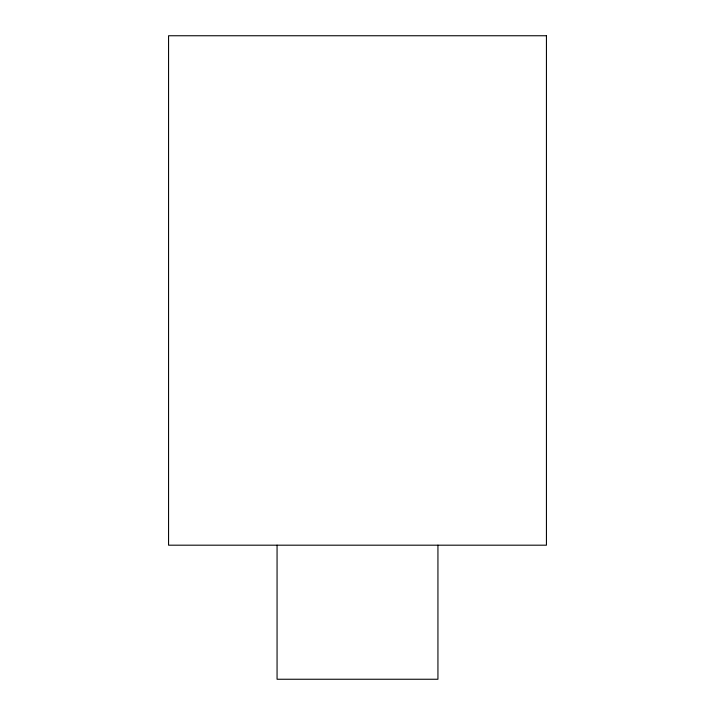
<?xml version="1.0" encoding="UTF-8"?>
<svg xmlns="http://www.w3.org/2000/svg" width="715" height="715" viewBox="0 0 715 715"><rect width="100%" height="100%" fill="white"/><g stroke="black" fill="none" stroke-linecap="round" stroke-linejoin="round"><path stroke-width="1.07" d="M437.938 545.188L437.938 679.25L277.062 679.25L277.062 545.188M546.439 35.75L168.561 35.75L168.561 545.188L546.439 545.188L546.439 35.75"/></g></svg>
